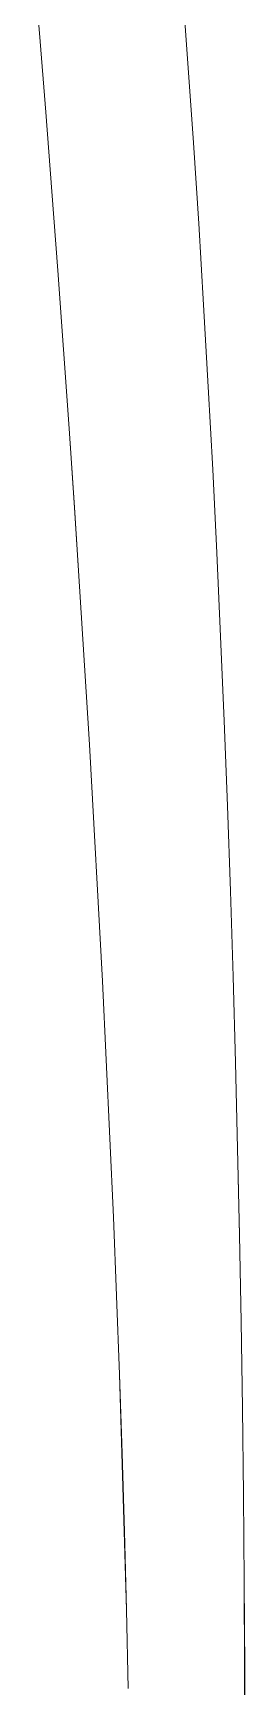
# Model space of a CAD drawing. Header units: centimetres. Extents: x 3695 to 5327, y 1631 to 2449.
# Drawn here: x 4928.75 to 4932.74, y 1975.47 to 2006.65 of the extents above; entities that cross this region are included whole.
import ezdxf

# ---------------------------------------------------------------- set-up
doc = ezdxf.new("R2010")
doc.units = ezdxf.units.CM
doc.layers.add('傢俱', color=7, linetype='Continuous', lineweight=15)

# ---------------------------------------------------------------- blocks, each defined once
blk = doc.blocks.new('沙發030')
for p, q in [((-191.842, -171.796), (-191.82, -170.165)), ((-189.633, -172.93), (-189.642, -171.451)), ((-191.859, -173.43), (-191.842, -171.796)), ((-189.618, -174.41), (-189.633, -172.93)), ((-191.871, -175.065), (-191.859, -173.43)), ((-189.598, -175.891), (-189.618, -174.41)), ((-191.878, -176.7), (-191.871, -175.065)), ((-189.573, -177.373), (-189.598, -175.891)), ((-191.88, -178.334), (-191.878, -176.7)), ((-189.542, -178.855), (-189.573, -177.373)), ((-191.877, -179.966), (-191.88, -178.334)), ((-189.507, -180.339), (-189.542, -178.855)), ((-191.868, -181.595), (-191.877, -179.966)), ((-189.467, -181.824), (-189.507, -180.339)), ((-191.854, -183.22), (-191.868, -181.595)), ((-189.422, -183.31), (-189.467, -181.824)), ((-191.835, -184.84), (-191.854, -183.22)), ((-189.373, -184.796), (-189.422, -183.31)), ((-191.81, -186.455), (-191.835, -184.84)), ((-189.319, -186.283), (-189.373, -184.796)), ((-191.78, -188.063), (-191.81, -186.455)), ((-189.261, -187.771), (-189.319, -186.283)), ((-191.745, -189.664), (-191.78, -188.063)), ((-189.199, -189.26), (-189.261, -187.771)), ((-189.133, -190.75), (-189.199, -189.26)), ((-191.704, -191.255), (-191.745, -189.664)), ((-189.064, -192.24), (-189.133, -190.75)), ((-191.658, -192.838), (-191.704, -191.255)), ((-188.99, -193.731), (-189.064, -192.24)), ((-191.606, -194.409), (-191.658, -192.838)), ((-188.913, -195.223), (-188.99, -193.731)), ((-191.549, -195.97), (-191.606, -194.409)), ((-188.832, -196.715), (-188.913, -195.223)), ((-191.486, -197.517), (-191.549, -195.97)), ((-188.748, -198.208), (-188.832, -196.715)), ((-191.418, -199.052), (-191.486, -197.517)), ((-188.661, -199.702), (-188.748, -198.208)), ((-191.344, -200.572), (-191.418, -199.052)), ((-188.571, -201.196), (-188.661, -199.702)), ((-191.264, -202.077), (-191.344, -200.572)), ((-188.478, -202.691), (-188.571, -201.196)), ((-191.179, -203.565), (-191.264, -202.077))]:
    blk.add_line(p, q)

msp = doc.modelspace()

# ---------------------------------------------------------------- linework, layer by layer
at = {"layer": '傢俱'}
for p, q in [((4928.75, 2008.148), (4928.87, 2006.654)), ((4931.557, 2007.572), (4931.666, 2006.085)), ((4928.87, 2006.654), (4928.987, 2005.161)), ((4931.666, 2006.085), (4931.77, 2004.582)), ((4928.987, 2005.161), (4929.102, 2003.669)), ((4931.77, 2004.582), (4931.869, 2003.063)), ((4929.102, 2003.669), (4929.213, 2002.177)), ((4931.869, 2003.063), (4931.962, 2001.53)), ((4929.213, 2002.177), (4929.321, 2000.685)), ((4931.962, 2001.53), (4932.049, 1999.984)), ((4929.321, 2000.685), (4929.426, 1999.194)), ((4932.049, 1999.984), (4932.132, 1998.425)), ((4929.426, 1999.194), (4929.527, 1997.704)), ((4932.132, 1998.425), (4932.209, 1996.854)), ((4929.527, 1997.704), (4929.625, 1996.215)), ((4932.209, 1996.854), (4932.281, 1995.273)), ((4929.625, 1996.215), (4929.719, 1994.726)), ((4932.281, 1995.273), (4932.347, 1993.682)), ((4929.719, 1994.726), (4929.809, 1993.237)), ((4932.347, 1993.682), (4932.409, 1992.082)), ((4929.809, 1993.237), (4929.895, 1991.75)), ((4932.409, 1992.082), (4932.465, 1990.475)), ((4929.895, 1991.75), (4929.977, 1990.263)), ((4932.465, 1990.475), (4932.515, 1988.86)), ((4929.977, 1990.263), (4930.055, 1988.776)), ((4930.055, 1988.776), (4930.128, 1987.291)), ((4932.515, 1988.86), (4932.561, 1987.241)), ((4930.128, 1987.291), (4930.197, 1985.806)), ((4932.561, 1987.241), (4932.601, 1985.616)), ((4930.197, 1985.806), (4930.261, 1984.322)), ((4932.601, 1985.616), (4932.636, 1983.987)), ((4930.261, 1984.322), (4930.32, 1982.839)), ((4932.636, 1983.987), (4932.666, 1982.355)), ((4930.32, 1982.839), (4930.375, 1981.357)), ((4932.666, 1982.355), (4932.691, 1980.722)), ((4930.375, 1981.357), (4930.424, 1979.876)), ((4932.691, 1980.722), (4932.711, 1979.087)), ((4930.424, 1979.876), (4930.468, 1978.395)), ((4932.711, 1979.087), (4932.725, 1977.452)), ((4930.468, 1978.395), (4930.507, 1976.916)), ((4932.725, 1977.452), (4932.734, 1975.818)), ((4930.507, 1976.916), (4930.54, 1975.437)), ((4932.734, 1975.818), (4932.738, 1974.186))]:
    msp.add_line(p, q, dxfattribs=at)

# ---------------------------------------------------------------- block references
at = {"layer": '傢俱', "rotation": 180.9279815504732}
msp.add_blockref('沙發030', (4743.7, 1800.938), dxfattribs=at)

doc.saveas('drawing.dxf')
